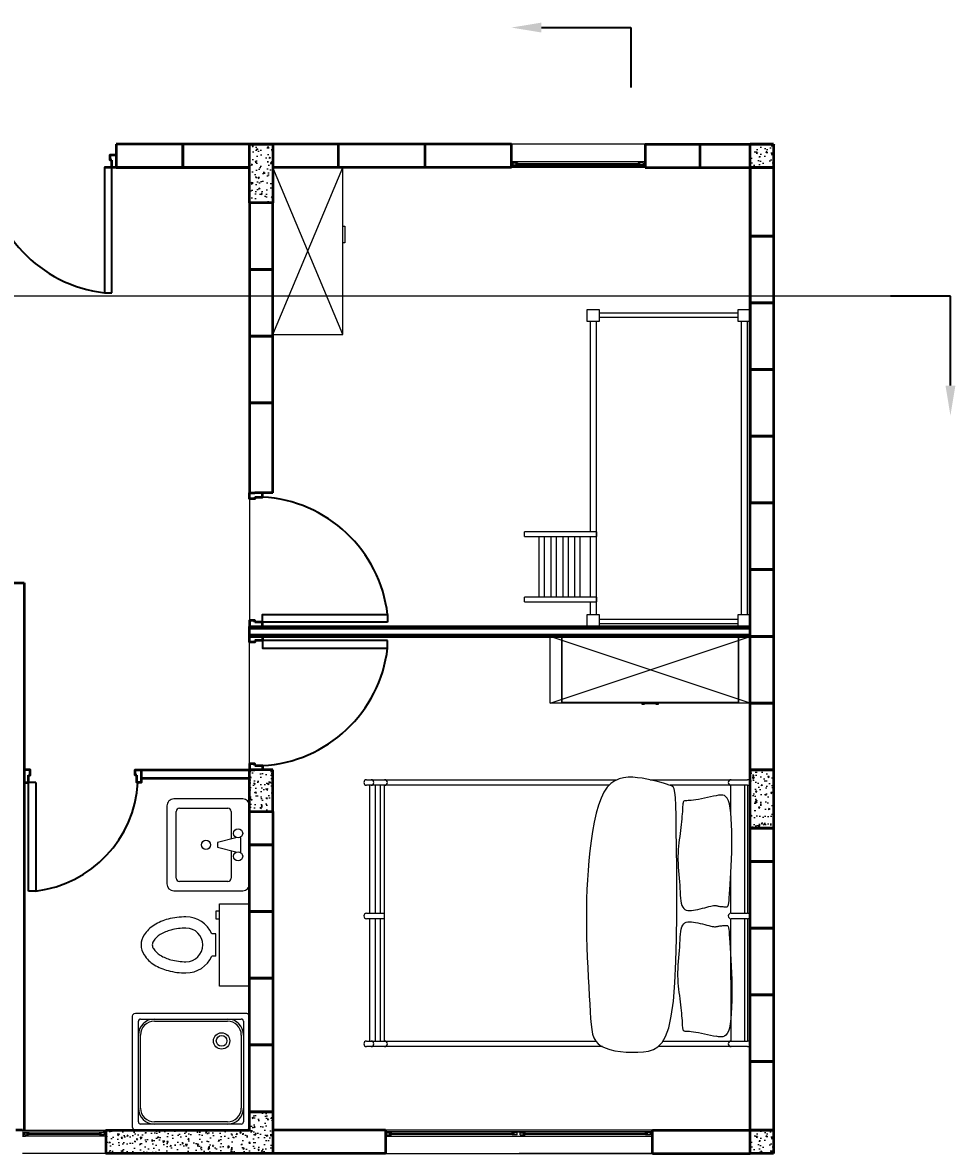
# Model space of a CAD drawing. Header units: inches. Extents: x -1721 to -596, y -6348 to -3031.
# Drawn here: x -654.78 to -649.19, y -3155.53 to -3148.75 of the extents above; entities that cross this region are included whole.
import ezdxf
from ezdxf import colors
from ezdxf.entities.mleader import LeaderData, LeaderLine
from ezdxf.math import Vec2, Vec3

# ---------------------------------------------------------------- set-up
doc = ezdxf.new("R2010")
doc.units = ezdxf.units.IN
doc.header["$MEASUREMENT"] = 0
for name, color, linetype, lineweight in [('A-DOOR-FULL', 4, 'Continuous', 25), ('A-FLOR-PATT', 8, 'Continuous', 18), ('A-FURN', 8, 'Continuous', 18), ('A-GLAZ-FULL', 4, 'Continuous', 18), ('A-WALL-FULL', 7, 'Continuous', 35), ('linee di sezione', 3, 'Continuous', 13)]:
    doc.layers.add(name, color=color, linetype=linetype, lineweight=lineweight)
doc.styles.add('ARCH', font='txt')
doc.styles.get("Standard").update_dxf_attribs({"font": 'Arial.ttf'})
pattern_1 = [(230, (-674.68999, -3236.62735), (-0.091092334, 0.00796954), [0.009525, -0.104775]), (175, (-674.68999, -3236.62735), (0.01762141, -0.09552832), [0.00762, -0.08382]), (280.451, (-674.69758, -3236.62669), (-0.07347125, -0.08755834), [0.008095, -0.089045]), (226.1842, (-674.68999, -3236.65275), (-0.13553952, 0.02102116), [0.0142875, -0.1571625]), (276.6356, (-674.70128, -3236.651), (-0.11870212, -0.12371278), [0.0121425, -0.1335675]), (171.184, (-674.68999, -3236.65275), (-0.1187023, -0.12371256), [0.01143, -0.12573]), (201, (-674.70269, -3236.6464), (-0.07580744, 0.05113276), [0.009525, -0.104775]), (146, (-674.70269, -3236.6464), (-0.03090101, -0.09209398), [0.00762, -0.08382]), (251.4514, (-674.70901, -3236.64214), (-0.106708245, -0.04096143), [0.008095, -0.089045]), (217.5, (-674.68999, -3236.627353), (-0.001544302, -0.04227752), [0, -0.082804, 0, -0.08509, 0, -0.0841375]), (187.5, (-674.68999, -3236.627353), (-0.033409831, -0.050090287), [0, -0.048514, 0, -0.080899, 0, -0.0320675]), (147.5, (-674.66167, -3236.627353), (-0.067795298, 0.002864372), [0, -0.03175, 0, -0.09906, 0, -0.131445]), (137.5, (-674.64897, -3236.627353), (-0.07406459, -0.012713246), [0, -0.041275, 0, -0.065786, 0, -0.093345])]

# ---------------------------------------------------------------- blocks, each defined once
blk = doc.blocks.new('15PTOI09')
for p, q in [((0, 11), (8, 11)), ((0, -11), (0, 11)), ((8, 11), (8, -11)), ((9, 3), (10.126136, 3)), ((9, 3), (9, -3)), ((9, -3), (10.126136, -3)), ((9, -7), (8, -7)), ((8, -9), (9, -9)), ((9, -9), (9, -7)), ((8, -11), (0, -11))]:
    blk.add_line(p, q)
for points in [[(17, -7.5, 0.063415), (21.795427, -6.889337, 0.076468), (25.485281, -5.303301, 0.107136), (28.197945, -2.662065, 0.147373), (29, 0, 0.147373), (28.197945, 2.662065, 0.107136), (25.485281, 5.303301, 0.076468), (21.795427, 6.889337, 0.063415), (17, 7.5, 0.063415)], [(17, -4.5, 0.063415), (21.043563, -3.985082, 0.076468), (23.895285, -2.759306, 0.107136), (25.697274, -1.004766, 0.147373), (26, 0, 0.147373), (25.697274, 1.004766, 0.107136), (23.895285, 2.759306, 0.076468), (21.043563, 3.985082, 0.063415), (17, 4.5, 0.063415)]]:
    blk.add_lwpolyline(points, format="xyb")
for radius, start, end in [(7.5, 90, 156.421822), (4.5, 90, 270), (7.5, 203.578178, 270)]:
    blk.add_arc((17, 0), radius, start, end)
at = {"style": 'ARCH'}
for tag, p, flags in [('ITEM', (0, -21), 3), ('ROOM_NUMBER', (0, -30), 1)]:
    blk.add_attdef(tag, p, '', height=6, dxfattribs=dict(at, flags=flags))
blk = doc.blocks.new('15PLAV06')
for p, q in [((16.5, 10), (1.5, 10)), ((0, 8.5), (0, -8.5)), ((4.75, 8), (15.25, 8)), ((18, -8.5), (18, 8.5)), ((4, 1.25), (4, 7.25)), ((16, 7.25), (16, -7.25)), ((2, -1.5), (2, 1.5)), ((7, 0.5), (3, 1.5)), ((7, -0.5), (7, 0.5)), ((3, -1.5), (7, -0.5)), ((4, -7.25), (4, -1.25)), ((15.25, -8), (4.75, -8)), ((1.5, -10), (16.5, -10))]:
    blk.add_line(p, q)
for centre in [(2.5, 2.5), (9.5, 0), (2.5, -2.5)]:
    blk.add_circle(centre, 1)
for centre, radius, start, end in [((1.5, 8.5), 1.5, 90, 180), ((16.5, 8.5), 1.5, 0, 90), ((4.75, 7.25), 0.75, 90, 180), ((15.25, 7.25), 0.75, 0, 90), ((4.75, -7.25), 0.75, 180, 270), ((15.25, -7.25), 0.75, 270, 0), ((1.5, -8.5), 1.5, 180, 270), ((16.5, -8.5), 1.5, 270, 0)]:
    blk.add_arc(centre, radius, start, end)
at = {"style": 'ARCH'}
for tag, p, flags in [('ITEM', (0, -20), 3), ('ROOM_NUMBER', (0, -29), 1)]:
    blk.add_attdef(tag, p, '', height=6, dxfattribs=dict(at, flags=flags))
blk = doc.blocks.new('A$C5FE72602')
for p, q in [((-114.15, 193.57), (-37.47, 193.57)), ((-114.15, 191.88), (-37.47, 191.88)), ((-34.15, 193.57), (39.21, 193.57)), ((-34.15, 191.88), (39.21, 191.88)), ((-96.94, 183.64), (-114.15, 183.62)), ((-37.46, 183.69), (-61.61, 183.67)), ((39.21, 183.76), (-34.15, 183.69)), ((-114.15, 106.34), (-114.15, -23.86)), ((39.21, -23.86), (-114.15, -23.86)), ((-114.15, -26.61), (-37.47, -26.61)), ((-34.15, -26.61), (39.21, -26.61)), ((-114.15, -29.58), (-37.59, -29.58)), ((-114.15, -32.97), (-37.47, -32.97)), ((-34.27, -29.58), (39.09, -29.58)), ((-34.15, -32.97), (39.21, -32.97))]:
    blk.add_line(p, q)
for points in [[(-117.47, 135.27), (-117.47, 193.57)], [(-114.15, 193.57), (-114.15, 147.22)], [(-37.47, 183.76), (-37.47, 193.57)], [(-34.15, 193.57), (-34.15, 183.76)], [(39.21, 142.92), (39.21, 193.57)], [(42.53, 193.57), (42.53, 140.1)], [(-82.44, 184.21), (-86.56, 184.16), (-90.51, 184.05), (-94.2, 183.86), (-97.57, 183.59), (-100.52, 183.22), (-102.99, 182.76), (-104.92, 182.2), (-106.35, 181.52), (-107.33, 180.73), (-107.95, 179.81), (-108.25, 178.76), (-108.3, 177.58), (-108.17, 176.25), (-107.91, 174.77)], [(-107.91, 174.77), (-107.59, 173.15), (-107.23, 171.41), (-106.84, 169.61), (-106.45, 167.78), (-106.08, 165.99), (-105.73, 164.26), (-105.44, 162.65), (-105.21, 161.2), (-105.06, 159.95), (-104.98, 158.89), (-104.94, 158.01), (-104.92, 157.27), (-104.89, 156.68), (-104.84, 156.2), (-104.75, 155.82), (-104.59, 155.52), (-104.35, 155.29), (-104, 155.12), (-103.56, 154.99), (-103, 154.89), (-102.33, 154.82), (-101.53, 154.76), (-100.6, 154.71), (-99.53, 154.65), (-98.32, 154.57), (-96.98, 154.48), (-95.52, 154.36), (-93.97, 154.23), (-92.33, 154.08), (-90.62, 153.9), (-88.86, 153.71), (-87.06, 153.49), (-85.23, 153.24), (-83.38, 152.99), (-81.5, 152.74), (-79.58, 152.5), (-77.63, 152.28), (-75.64, 152.11), (-73.61, 151.98), (-71.54, 151.92), (-69.42, 151.93), (-67.26, 152), (-65.08, 152.13), (-62.89, 152.28), (-60.7, 152.46), (-58.52, 152.64), (-56.36, 152.82), (-54.25, 152.97), (-52.18, 153.1), (-50.19, 153.21), (-48.29, 153.33), (-46.52, 153.47), (-44.89, 153.67), (-43.44, 153.94), (-42.18, 154.3), (-41.14, 154.77), (-40.33, 155.37), (-39.74, 156.09), (-39.35, 156.94), (-39.13, 157.88), (-39.06, 158.93), (-39.11, 160.06), (-39.26, 161.27), (-39.49, 162.55), (-39.77, 163.89), (-40.09, 165.26), (-40.43, 166.64), (-40.77, 167.98), (-41.1, 169.27), (-41.4, 170.48), (-41.66, 171.56), (-41.86, 172.51), (-41.99, 173.29), (-42.05, 173.93), (-42.06, 174.45), (-42.02, 174.9), (-41.95, 175.3), (-41.87, 175.69), (-41.77, 176.08), (-41.67, 176.53), (-41.58, 177.04), (-41.5, 177.61), (-41.44, 178.22), (-41.39, 178.84), (-41.35, 179.45), (-41.32, 180.03), (-41.3, 180.57), (-41.29, 181.03), (-41.31, 181.4), (-41.4, 181.7), (-41.62, 181.93), (-42.03, 182.12), (-42.69, 182.27), (-43.66, 182.41), (-45, 182.55), (-46.78, 182.7), (-49.03, 182.88), (-51.71, 183.07), (-54.78, 183.28), (-58.18, 183.48), (-61.85, 183.68), (-65.74, 183.86), (-69.81, 184.01), (-73.99, 184.13), (-82.44, 184.21)], [(36.48, 174.77), (36.16, 173.15), (35.8, 171.41), (35.41, 169.61), (35.02, 167.78), (34.65, 165.99), (34.3, 164.26), (34.01, 162.65), (33.78, 161.2), (33.63, 159.95), (33.55, 158.89), (33.51, 158.01), (33.48, 157.27), (33.46, 156.68), (33.41, 156.2), (33.32, 155.82), (33.16, 155.52), (32.91, 155.29), (32.57, 155.12), (32.12, 154.99), (31.57, 154.89), (30.89, 154.82), (30.09, 154.76), (29.16, 154.71), (28.1, 154.65), (26.89, 154.57), (25.54, 154.48), (24.09, 154.36), (22.53, 154.23), (20.89, 154.08), (19.19, 153.9), (17.42, 153.71), (15.62, 153.49), (13.8, 153.24), (11.95, 152.99), (10.06, 152.74), (8.15, 152.5), (6.2, 152.28), (4.21, 152.11), (2.18, 151.98), (0.11, 151.92), (-2.01, 151.93), (-4.17, 152), (-6.35, 152.13), (-8.54, 152.28), (-10.74, 152.46), (-12.92, 152.64), (-15.07, 152.82), (-17.19, 152.97), (-19.25, 153.1), (-21.25, 153.21), (-23.14, 153.33), (-24.91, 153.47), (-26.54, 153.67), (-27.99, 153.94), (-29.25, 154.3), (-30.3, 154.77), (-31.1, 155.37), (-31.69, 156.09), (-32.08, 156.94), (-32.3, 157.88), (-32.38, 158.93), (-32.32, 160.06), (-32.17, 161.27), (-31.94, 162.55), (-31.66, 163.89), (-31.34, 165.26), (-31.01, 166.64), (-30.66, 167.98), (-30.33, 169.27), (-30.03, 170.48), (-29.77, 171.56), (-29.57, 172.51), (-29.44, 173.29), (-29.38, 173.93), (-29.37, 174.45), (-29.41, 174.9), (-29.48, 175.3), (-29.57, 175.69), (-29.67, 176.08), (-29.76, 176.53), (-29.85, 177.04), (-29.93, 177.61), (-29.99, 178.22), (-30.05, 178.84), (-30.09, 179.45), (-30.12, 180.03), (-30.13, 180.57), (-30.14, 181.03), (-30.12, 181.4), (-30.04, 181.7), (-29.82, 181.93), (-29.41, 182.12), (-28.75, 182.27), (-27.77, 182.41), (-26.43, 182.55), (-24.65, 182.7), (-22.41, 182.88), (-19.72, 183.07), (-16.65, 183.28), (-13.26, 183.48), (-9.58, 183.68), (-5.69, 183.86), (-1.62, 184.01), (2.55, 184.13), (11, 184.21)], [(10.82, 184.21), (14.95, 184.16), (18.89, 184.05), (22.59, 183.86), (25.95, 183.59), (28.91, 183.22), (31.38, 182.76), (33.31, 182.2), (34.73, 181.52), (35.72, 180.73), (36.33, 179.81), (36.64, 178.76), (36.69, 177.58), (36.56, 176.25), (36.3, 174.77)], [(-117.47, -34.66), (-117.47, 115.5)], [(-114.15, 110.72), (-114.15, -34.66)], [(39.21, -34.66), (39.21, 102.7)], [(42.53, 106.69), (42.53, -34.66)], [(-37.47, -34.66), (-37.47, -23.86)], [(-34.15, -23.86), (-34.15, -34.66)]]:
    blk.add_lwpolyline(points)
blk.add_lwpolyline([(-118.72, 127.66), (-118.94, 124.83), (-118.94, 122.04), (-118.65, 119.31), (-117.98, 116.67), (-116.87, 114.16), (-115.24, 111.79), (-113, 109.59), (-110.09, 107.6), (-106.46, 105.84), (-102.18, 104.29), (-97.36, 102.94), (-92.11, 101.77), (-86.54, 100.77), (-80.76, 99.92), (-74.87, 99.2), (-68.98, 98.61), (-63.17, 98.12), (-57.44, 97.72), (-51.76, 97.43), (-46.1, 97.22), (-40.42, 97.1), (-34.7, 97.06), (-28.91, 97.09), (-23.02, 97.2), (-17.01, 97.37), (-10.95, 97.6), (-4.93, 97.87), (0.96, 98.17), (6.66, 98.48), (12.06, 98.8), (17.09, 99.1), (21.66, 99.38), (25.7, 99.63), (29.24, 99.91), (32.32, 100.29), (34.98, 100.83), (37.25, 101.6), (39.18, 102.67), (40.81, 104.11), (42.18, 105.97), (43.32, 108.31), (44.25, 111.06), (44.97, 114.13), (45.49, 117.43), (45.81, 120.88), (45.93, 124.39), (45.87, 127.86), (45.63, 131.21), (45.16, 134.36), (44.27, 137.28), (42.68, 139.97), (40.14, 142.39), (36.39, 144.55), (31.17, 146.41), (24.23, 147.97), (15.3, 149.21), (4.27, 150.12), (-8.42, 150.74), (-22.21, 151.12), (-36.51, 151.29), (-50.75, 151.32), (-64.36, 151.25), (-76.76, 151.11), (-87.38, 150.96), (-95.78, 150.83), (-102.13, 150.69), (-106.74, 150.48), (-109.9, 150.16), (-111.94, 149.68), (-113.15, 148.98), (-113.84, 148.02), (-114.32, 146.76), (-114.85, 145.14), (-115.44, 143.22), (-116.06, 141.03), (-116.7, 138.61), (-117.31, 136.02), (-117.87, 133.3), (-118.35, 130.5)], close=True)
for centre, start, end in [((-115.81, 193.57), 0, 180), ((-35.81, 193.57), 0, 180), ((40.87, 193.57), 0, 180), ((-115.81, 183.76), 180, 0), ((-35.81, 183.76), 180, 0), ((40.87, 183.76), 180, 0), ((-115.81, -23.86), 0, 180), ((40.87, -23.86), 0, 180), ((-115.81, -31.94), 0, 180), ((40.87, -31.94), 0, 180), ((-115.81, -34.66), 180, 0), ((-35.81, -34.66), 180, 0), ((40.87, -34.66), 180, 0)]:
    blk.add_arc(centre, 1.66, start, end)

msp = doc.modelspace()

# ---------------------------------------------------------------- hatches: boundary and pattern name
at = {"layer": 'A-FLOR-PATT'}
h = msp.add_hatch(dxfattribs=at)
h.set_pattern_fill('AR-CONC', color=256, scale=0.0005, angle=180, style=0)
h.set_pattern_definition(pattern_1)
h.paths.add_polyline_path([(-653.4154, -3149.8265), (-653.2754, -3149.8265), (-653.2754, -3149.4765), (-653.4154, -3149.4765)])
h = msp.add_hatch(dxfattribs=at)
h.set_pattern_fill('AR-CONC', color=256, scale=0.0005, angle=180, style=0)
h.set_pattern_definition([(230, (-682.87999, -3236.62735), (-0.091092334, 0.00796954), [0.009525, -0.104775]), (175, (-682.87999, -3236.62735), (0.01762141, -0.09552832), [0.00762, -0.08382]), (280.451, (-682.88758, -3236.62669), (-0.07347125, -0.08755834), [0.008095, -0.089045]), (226.1842, (-682.87999, -3236.65275), (-0.13553952, 0.02102116), [0.0142875, -0.1571625]), (276.6356, (-682.89128, -3236.651), (-0.11870212, -0.12371278), [0.0121425, -0.1335675]), (171.184, (-682.87999, -3236.65275), (-0.1187023, -0.12371256), [0.01143, -0.12573]), (201, (-682.89269, -3236.6464), (-0.07580744, 0.05113276), [0.009525, -0.104775]), (146, (-682.89269, -3236.6464), (-0.03090101, -0.09209398), [0.00762, -0.08382]), (251.4514, (-682.89901, -3236.64214), (-0.106708245, -0.04096143), [0.008095, -0.089045]), (217.5, (-682.87999, -3236.627353), (-0.001544302, -0.04227752), [0, -0.082804, 0, -0.08509, 0, -0.0841375]), (187.5, (-682.87999, -3236.627353), (-0.033409831, -0.050090287), [0, -0.048514, 0, -0.080899, 0, -0.0320675]), (147.5, (-682.85167, -3236.627353), (-0.067795298, 0.002864372), [0, -0.03175, 0, -0.09906, 0, -0.131445]), (137.5, (-682.83897, -3236.627353), (-0.07406459, -0.012713246), [0, -0.041275, 0, -0.065786, 0, -0.093345])])
h.paths.add_polyline_path([(-650.2754, -3149.6165), (-650.2754, -3149.4765), (-650.4154, -3149.4765), (-650.4154, -3149.6165)])
for points in [[(-651.8287, -3149.5802), (-651.8287, -3149.5827), (-651.8429, -3149.5827), (-651.8429, -3149.604), (-651.8287, -3149.604), (-651.8287, -3149.6065), (-651.8454, -3149.6065), (-651.8454, -3149.5802)], [(-651.0621, -3149.5802), (-651.0621, -3149.5827), (-651.0479, -3149.5827), (-651.0479, -3149.604), (-651.0621, -3149.604), (-651.0621, -3149.6065), (-651.0454, -3149.6065), (-651.0454, -3149.5802)], [(-654.7729, -3155.399), (-654.7587, -3155.399), (-654.7587, -3155.3965), (-654.7754, -3155.3965), (-654.7754, -3155.4227), (-654.7729, -3155.4227)], [(-654.2779, -3155.399), (-654.2921, -3155.399), (-654.2921, -3155.3965), (-654.2754, -3155.3965), (-654.2754, -3155.4227), (-654.2779, -3155.4227)], [(-652.5839, -3155.4227), (-652.5839, -3155.4202), (-652.598, -3155.4202), (-652.598, -3155.399), (-652.5839, -3155.399), (-652.5839, -3155.3965), (-652.6005, -3155.3965), (-652.6005, -3155.4227)], [(-651.0172, -3155.4227), (-651.0172, -3155.4202), (-651.003, -3155.4202), (-651.003, -3155.399), (-651.0172, -3155.399), (-651.0172, -3155.3965), (-651.0005, -3155.3965), (-651.0005, -3155.4227)]]:
    msp.add_hatch(color=256, dxfattribs=at).paths.add_polyline_path(points)
h = msp.add_hatch(dxfattribs=at)
h.set_pattern_fill('AR-CONC', color=256, scale=0.0005, angle=180, style=0)
h.set_pattern_definition([(310, (-626.01083, -3236.62735), (0.091092334, 0.00796954), [0.009525, -0.104775]), (5, (-626.01083, -3236.62735), (-0.01762141, -0.09552832), [0.00762, -0.08382]), (259.549, (-626.00324, -3236.62669), (0.07347125, -0.08755834), [0.008095, -0.089045]), (313.8158, (-626.01083, -3236.65275), (0.13553952, 0.02102116), [0.0142875, -0.1571625]), (263.3644, (-625.99954, -3236.651), (0.11870212, -0.12371278), [0.0121425, -0.1335675]), (8.816, (-626.01083, -3236.65275), (0.1187023, -0.12371256), [0.01143, -0.12573]), (339, (-625.99813, -3236.6464), (0.07580744, 0.05113276), [0.009525, -0.104775]), (34, (-625.99813, -3236.6464), (0.03090101, -0.09209398), [0.00762, -0.08382]), (288.5486, (-625.99181, -3236.64214), (0.106708245, -0.04096143), [0.008095, -0.089045]), (322.5, (-626.01083, -3236.627353), (0.001544302, -0.04227752), [0, -0.082804, 0, -0.08509, 0, -0.0841375]), (352.5, (-626.01083, -3236.627353), (0.033409831, -0.050090287), [0, -0.048514, 0, -0.080899, 0, -0.0320675]), (32.5, (-626.03915, -3236.627353), (0.067795298, 0.002864372), [0, -0.03175, 0, -0.09906, 0, -0.131445]), (42.5, (-626.05185, -3236.627353), (0.07406459, -0.012713246), [0, -0.041275, 0, -0.065786, 0, -0.093345])])
h.paths.add_polyline_path([(-653.4154, -3153.2265), (-653.2754, -3153.2265), (-653.2754, -3153.4765), (-653.4154, -3153.4765)])
h = msp.add_hatch(dxfattribs=at)
h.set_pattern_fill('AR-CONC', color=256, scale=0.0005, angle=180, style=0)
h.set_pattern_definition([(230, (-683.67999, -3236.62735), (-0.091092334, 0.00796954), [0.009525, -0.104775]), (175, (-683.67999, -3236.62735), (0.01762141, -0.09552832), [0.00762, -0.08382]), (280.451, (-683.68758, -3236.62669), (-0.07347125, -0.08755834), [0.008095, -0.089045]), (226.1842, (-683.67999, -3236.65275), (-0.13553952, 0.02102116), [0.0142875, -0.1571625]), (276.6356, (-683.69128, -3236.651), (-0.11870212, -0.12371278), [0.0121425, -0.1335675]), (171.184, (-683.67999, -3236.65275), (-0.1187023, -0.12371256), [0.01143, -0.12573]), (201, (-683.69269, -3236.6464), (-0.07580744, 0.05113276), [0.009525, -0.104775]), (146, (-683.69269, -3236.6464), (-0.03090101, -0.09209398), [0.00762, -0.08382]), (251.4514, (-683.69901, -3236.64214), (-0.106708245, -0.04096143), [0.008095, -0.089045]), (217.5, (-683.67999, -3236.627353), (-0.001544302, -0.04227752), [0, -0.082804, 0, -0.08509, 0, -0.0841375]), (187.5, (-683.67999, -3236.627353), (-0.033409831, -0.050090287), [0, -0.048514, 0, -0.080899, 0, -0.0320675]), (147.5, (-683.65167, -3236.627353), (-0.067795298, 0.002864372), [0, -0.03175, 0, -0.09906, 0, -0.131445]), (137.5, (-683.63897, -3236.627353), (-0.07406459, -0.012713246), [0, -0.041275, 0, -0.065786, 0, -0.093345])])
h.paths.add_polyline_path([(-650.4154, -3153.5765), (-650.2754, -3153.5765), (-650.2754, -3153.2265), (-650.4154, -3153.2265)])
h = msp.add_hatch(dxfattribs=at)
h.set_pattern_fill('AR-CONC', color=256, scale=0.0005, angle=180, style=0)
h.set_pattern_definition(pattern_1)
h.paths.add_polyline_path([(-654.2754, -3155.3865), (-654.2754, -3155.5265), (-653.2754, -3155.5265), (-653.2754, -3155.3865), (-653.2754, -3155.2765), (-653.4154, -3155.2765), (-653.4154, -3155.3865)])
h = msp.add_hatch(dxfattribs=at)
h.set_pattern_fill('AR-CONC', color=256, scale=0.0005, angle=180, style=0)
h.set_pattern_definition([(230, (-682.87999, -3242.52735), (-0.091092334, 0.00796954), [0.009525, -0.104775]), (175, (-682.87999, -3242.52735), (0.01762141, -0.09552832), [0.00762, -0.08382]), (280.451, (-682.88758, -3242.52669), (-0.07347125, -0.08755834), [0.008095, -0.089045]), (226.1842, (-682.87999, -3242.55275), (-0.13553952, 0.02102116), [0.0142875, -0.1571625]), (276.6356, (-682.89128, -3242.551), (-0.11870212, -0.12371278), [0.0121425, -0.1335675]), (171.184, (-682.87999, -3242.55275), (-0.1187023, -0.12371256), [0.01143, -0.12573]), (201, (-682.89269, -3242.5464), (-0.07580744, 0.05113276), [0.009525, -0.104775]), (146, (-682.89269, -3242.5464), (-0.03090101, -0.09209398), [0.00762, -0.08382]), (251.4514, (-682.89901, -3242.54214), (-0.106708245, -0.04096143), [0.008095, -0.089045]), (217.5, (-682.87999, -3242.527353), (-0.001544302, -0.04227752), [0, -0.082804, 0, -0.08509, 0, -0.0841375]), (187.5, (-682.87999, -3242.527353), (-0.033409831, -0.050090287), [0, -0.048514, 0, -0.080899, 0, -0.0320675]), (147.5, (-682.85167, -3242.527353), (-0.067795298, 0.002864372), [0, -0.03175, 0, -0.09906, 0, -0.131445]), (137.5, (-682.83897, -3242.527353), (-0.07406459, -0.012713246), [0, -0.041275, 0, -0.065786, 0, -0.093345])])
h.paths.add_polyline_path([(-650.2754, -3155.5265), (-650.2754, -3155.3865), (-650.4154, -3155.3865), (-650.4154, -3155.5265)])

# ---------------------------------------------------------------- linework, layer by layer
at = {"layer": 'A-DOOR-FULL'}
for p, q in [((-654.6954, -3153.3035), (-654.7404, -3153.3035)), ((-654.7404, -3153.9535), (-654.7404, -3153.3035)), ((-654.6954, -3153.3035), (-654.6954, -3153.9535)), ((-654.6954, -3153.9535), (-654.7404, -3153.9535))]:
    msp.add_line(p, q, dxfattribs=at)
for points in [[(-654.2404, -3150.3665), (-654.2404, -3149.6165), (-654.2854, -3149.6165), (-654.2854, -3150.3665)], [(-652.5884, -3152.3415), (-653.3384, -3152.3415), (-653.3384, -3152.2965), (-652.5884, -3152.2965)], [(-652.5884, -3152.4515), (-653.3384, -3152.4515), (-653.3384, -3152.4965), (-652.5884, -3152.4965)]]:
    msp.add_lwpolyline(points, close=True, dxfattribs=at)
for centre, radius, start, end in [((-654.1931, -3149.5734), 0.7984, 183.09333, 263.36373), ((-653.3815, -3152.3887), 0.7984, 6.63627, 86.90667), ((-653.3815, -3152.4042), 0.7984, 273.09333, 353.36373), ((-654.7795, -3153.2623), 0.6963, 276.93278, 356.61016)]:
    msp.add_arc(centre, radius, start, end, dxfattribs=at)
at = {"layer": 'A-FURN', "ltscale": 0.8}
for p, q in [((-651.0454, -3149.4765), (-651.8454, -3149.4765)), ((-650.2654, -3149.4765), (-650.2653, -3149.4765)), ((-651.0005, -3155.3865), (-652.6005, -3155.3865))]:
    msp.add_line(p, q, dxfattribs=at)
at = {"layer": 'A-FURN'}
for p, q in [((-651.0454, -3149.4765), (-651.8454, -3149.4765)), ((-651.0454, -3149.6165), (-651.8454, -3149.6165)), ((-651.3731, -3151.7994), (-651.3731, -3150.538)), ((-651.3368, -3152.2949), (-651.3368, -3150.538)), ((-651.3202, -3150.4859), (-650.4869, -3150.4859)), ((-651.3202, -3150.5125), (-650.4869, -3150.5125)), ((-650.4683, -3152.2949), (-650.4683, -3150.538)), ((-650.432, -3152.2949), (-650.432, -3150.538)), ((-651.3368, -3151.7994), (-651.7682, -3151.7994)), ((-651.7682, -3151.8272), (-651.7682, -3151.7994)), ((-651.7682, -3151.8272), (-651.3368, -3151.8272)), ((-651.68, -3152.1926), (-651.68, -3151.8272)), ((-651.6472, -3152.1926), (-651.6472, -3151.8272)), ((-651.6081, -3152.1926), (-651.6081, -3151.8272)), ((-651.5753, -3152.1926), (-651.5753, -3151.8272)), ((-651.5362, -3152.1926), (-651.5362, -3151.8272)), ((-651.5034, -3152.1926), (-651.5034, -3151.8272)), ((-651.4662, -3152.1926), (-651.4662, -3151.8272)), ((-651.4334, -3152.1926), (-651.4334, -3151.8272)), ((-651.3731, -3152.1926), (-651.3731, -3151.8272)), ((-651.3368, -3151.7994), (-651.3368, -3151.8272)), ((-651.3368, -3152.1926), (-651.7682, -3152.1926)), ((-651.7682, -3152.2203), (-651.7682, -3152.1926)), ((-651.7682, -3152.2203), (-651.3368, -3152.2203)), ((-651.3731, -3152.2949), (-651.3731, -3152.2203)), ((-651.3368, -3152.1926), (-651.3368, -3152.2203)), ((-651.3202, -3152.323), (-650.4869, -3152.323)), ((-651.3202, -3152.3496), (-650.4869, -3152.3496)), ((-651.0441, -3152.8303), (-651.0498, -3152.8303)), ((-650.98, -3152.8303), (-650.9894, -3152.8303)), ((-654.7404, -3153.3035), (-654.6954, -3153.3035)), ((-654.0818, -3155.3377), (-654.0818, -3154.7339)), ((-654.0687, -3154.7208), (-653.465, -3154.7208)), ((-653.9856, -3154.7339), (-653.5481, -3154.7339)), ((-653.4518, -3154.7339), (-653.4518, -3155.3377)), ((-654.0687, -3155.2546), (-654.0687, -3154.8171)), ((-653.465, -3154.8171), (-653.465, -3155.2546)), ((-653.465, -3155.3508), (-654.0687, -3155.3508)), ((-653.5481, -3155.3377), (-653.9856, -3155.3377)), ((-654.7754, -3155.3865), (-654.2754, -3155.3865)), ((-651.8005, -3155.3865), (-652.6005, -3155.3865)), ((-651.0005, -3155.3865), (-651.8005, -3155.3865)), ((-651.0005, -3155.5265), (-651.8005, -3155.5265))]:
    msp.add_line(p, q, dxfattribs=at)
at = {"layer": 'A-FURN', "lineweight": 13}
for p, q in [((-652.8557, -3150.6165), (-653.2754, -3149.6165)), ((-653.2754, -3150.6165), (-652.8557, -3149.6165)), ((-650.4154, -3152.8265), (-651.6144, -3152.4265)), ((-651.6144, -3152.8265), (-650.4154, -3152.4265))]:
    msp.add_line(p, q, dxfattribs=at)
at = {"layer": 'A-FURN', "ltscale": 1.5}
for p, q in [((-653.4154, -3151.5665), (-653.4154, -3152.3665)), ((-653.4154, -3153.2265), (-653.4154, -3152.4265)), ((-654.2754, -3155.5264), (-654.7754, -3155.5264))]:
    msp.add_line(p, q, dxfattribs=at)
at = {"layer": 'A-FURN'}
for points in [[(-653.2754, -3150.4165), (-653.2754, -3149.6165), (-653.2754, -3150.6165), (-652.8557, -3150.6165), (-652.8557, -3150.4165), (-652.8557, -3149.6165), (-653.2754, -3149.6165)], [(-651.5436, -3152.8265), (-651.5436, -3152.4265), (-651.5436, -3152.8215), (-650.4864, -3152.8215), (-650.4864, -3152.4265), (-650.4864, -3152.8265), (-651.5436, -3152.8265), (-651.6144, -3152.8265), (-651.6144, -3152.4265), (-650.4154, -3152.4265), (-650.4154, -3152.8265), (-650.4864, -3152.8265)], [(-651.0647, -3152.8265), (-651.0647, -3152.8328), (-651.0497, -3152.8328), (-651.0497, -3152.8265)], [(-651.0498, -3152.8278), (-651.0441, -3152.8278), (-651.0178, -3152.8278), (-650.9894, -3152.8278), (-650.98, -3152.8278)], [(-650.9894, -3152.8278), (-650.9894, -3152.8303), (-651.0178, -3152.8303), (-651.0441, -3152.8303), (-651.0441, -3152.8278)], [(-650.9802, -3152.8265), (-650.9802, -3152.8328), (-650.9652, -3152.8328), (-650.9652, -3152.8265)]]:
    msp.add_lwpolyline(points, dxfattribs=at)
for points in [[(-652.8557, -3150.0664), (-652.8557, -3149.9665), (-652.8439, -3149.9665), (-652.8439, -3150.0664)], [(-651.3917, -3150.538), (-651.3917, -3150.4665), (-651.3202, -3150.4665), (-651.3202, -3150.538)], [(-650.4869, -3150.538), (-650.4869, -3150.4665), (-650.4154, -3150.4665), (-650.4154, -3150.538)], [(-651.3917, -3152.3665), (-651.3917, -3152.2949), (-651.3202, -3152.2949), (-651.3202, -3152.3665)], [(-650.4869, -3152.3665), (-650.4869, -3152.2949), (-650.4154, -3152.2949), (-650.4154, -3152.3665)]]:
    msp.add_lwpolyline(points, close=True, dxfattribs=at)
msp.add_lwpolyline([(-653.4168, -3155.3683, -0.414214), (-653.4343, -3155.3858), (-654.0993, -3155.3858, -0.414214), (-654.1168, -3155.3683), (-654.1168, -3154.7033, -0.414214), (-654.0993, -3154.6858), (-653.4343, -3154.6858, -0.414214), (-653.4168, -3154.7033)], format="xyb", close=True, dxfattribs=at)
msp.add_lwpolyline([(-653.4168, -3155.3683, -0.414214), (-653.4343, -3155.3858), (-654.0993, -3155.3858, -0.414214), (-654.1168, -3155.3683), (-654.1168, -3154.7033, -0.414214), (-654.0993, -3154.6858), (-653.4343, -3154.6858, -0.414214), (-653.4168, -3154.7033)], format="xyb", close=True, dxfattribs=at)
at = {"layer": 'A-FURN', "ltscale": 0.8}
for points in [[(-652.6005, -3155.5265), (-651.0005, -3155.5265)], [(-650.2754, -3155.5265), (-650.3454, -3155.5265)]]:
    msp.add_lwpolyline(points, dxfattribs=at)
at = {"layer": 'A-FURN'}
for radius in [0.049, 0.032]:
    msp.add_circle((-653.5831, -3154.8521), radius, dxfattribs=at)
for centre, radius, start, end in [((-653.9856, -3154.8171), 0.0962, 90, 180), ((-654.0687, -3154.7339), 0.0131, 90, 180), ((-653.9856, -3154.8171), 0.0831, 90, 180), ((-653.5481, -3154.8171), 0.0962, 0, 90), ((-653.5481, -3154.8171), 0.0831, 0, 90), ((-653.465, -3154.7339), 0.0131, 0, 90), ((-653.9856, -3155.2546), 0.0962, 180, 270), ((-653.9856, -3155.2546), 0.0831, 180, 270), ((-653.5481, -3155.2546), 0.0962, 270, 0), ((-653.5481, -3155.2546), 0.0831, 270, 0), ((-654.0687, -3155.3377), 0.0131, 180, 270), ((-653.465, -3155.3377), 0.0131, 270, 0)]:
    msp.add_arc(centre, radius, start, end, dxfattribs=at)
at = {"layer": 'A-GLAZ-FULL'}
for p, q in [((-651.8454, -3149.5802), (-651.0454, -3149.5802)), ((-651.8429, -3149.5827), (-651.8429, -3149.604)), ((-651.8287, -3149.5827), (-651.8429, -3149.5827)), ((-651.8387, -3149.5867), (-651.8096, -3149.5867)), ((-651.8387, -3149.5867), (-651.8387, -3149.6)), ((-651.8287, -3149.5802), (-651.8287, -3149.5827)), ((-651.8196, -3149.5908), (-651.0768, -3149.5908)), ((-651.8196, -3149.5908), (-651.8196, -3149.5958)), ((-651.8096, -3149.5867), (-651.8096, -3149.5908)), ((-651.0577, -3149.5867), (-651.0868, -3149.5867)), ((-651.0868, -3149.5867), (-651.0868, -3149.5908)), ((-651.0768, -3149.5958), (-651.0768, -3149.5908)), ((-651.0577, -3149.5867), (-651.0577, -3149.6)), ((-651.8454, -3149.6065), (-651.0454, -3149.6065)), ((-651.8287, -3149.6065), (-651.8454, -3149.6065)), ((-651.8387, -3149.6), (-651.8096, -3149.6)), ((-651.8287, -3149.604), (-651.8287, -3149.6065)), ((-651.0454, -3149.6065), (-651.8287, -3149.6065)), ((-651.8196, -3149.5958), (-651.0768, -3149.5958)), ((-651.8096, -3149.5958), (-651.8096, -3149.6)), ((-651.0868, -3149.5958), (-651.0868, -3149.6)), ((-651.0577, -3149.6), (-651.0868, -3149.6)), ((-654.7754, -3155.3965), (-654.7587, -3155.3965)), ((-654.7754, -3155.4227), (-654.7587, -3155.4227)), ((-654.7587, -3155.399), (-654.7729, -3155.399)), ((-654.7729, -3155.4227), (-654.7729, -3155.399)), ((-654.7729, -3155.399), (-654.7729, -3155.4227)), ((-654.7587, -3155.399), (-654.7729, -3155.399)), ((-654.7649, -3155.4029), (-654.7396, -3155.4029)), ((-654.7649, -3155.4029), (-654.7649, -3155.4162)), ((-654.7649, -3155.4162), (-654.7396, -3155.4162)), ((-654.7587, -3155.3965), (-654.2921, -3155.3965)), ((-654.7587, -3155.399), (-654.7587, -3155.3965)), ((-654.7587, -3155.3965), (-654.7587, -3155.399)), ((-654.2921, -3155.4227), (-654.7587, -3155.4227)), ((-654.7496, -3155.4071), (-654.305, -3155.4071)), ((-654.7496, -3155.4071), (-654.7496, -3155.4121)), ((-654.7496, -3155.4121), (-654.305, -3155.4121)), ((-654.7396, -3155.4029), (-654.7396, -3155.4071)), ((-654.7396, -3155.4121), (-654.7396, -3155.4162)), ((-654.315, -3155.4029), (-654.315, -3155.4071)), ((-654.2859, -3155.4029), (-654.315, -3155.4029)), ((-654.315, -3155.4121), (-654.315, -3155.4162)), ((-654.2859, -3155.4162), (-654.315, -3155.4162)), ((-654.305, -3155.4121), (-654.305, -3155.4071)), ((-654.2754, -3155.3965), (-654.2921, -3155.3965)), ((-654.2921, -3155.399), (-654.2921, -3155.3965)), ((-654.2921, -3155.399), (-654.2779, -3155.399)), ((-654.2754, -3155.4227), (-654.2921, -3155.4227)), ((-654.2859, -3155.4029), (-654.2859, -3155.4162)), ((-654.2779, -3155.4227), (-654.2779, -3155.399)), ((-652.6005, -3155.3965), (-651.8005, -3155.3965)), ((-652.5839, -3155.3965), (-652.6005, -3155.3965)), ((-652.6005, -3155.4227), (-651.8005, -3155.4227)), ((-652.598, -3155.4202), (-652.598, -3155.399)), ((-652.5839, -3155.4202), (-652.598, -3155.4202)), ((-652.5939, -3155.4029), (-652.5647, -3155.4029)), ((-652.5939, -3155.4162), (-652.5939, -3155.4029)), ((-652.5939, -3155.4162), (-652.5647, -3155.4162)), ((-651.8005, -3155.3965), (-652.5839, -3155.3965)), ((-652.5839, -3155.399), (-652.5839, -3155.3965)), ((-652.5839, -3155.4227), (-652.5839, -3155.4202)), ((-652.5747, -3155.4071), (-651.832, -3155.4071)), ((-652.5747, -3155.4121), (-652.5747, -3155.4071)), ((-652.5747, -3155.4121), (-651.832, -3155.4121)), ((-652.5647, -3155.4071), (-652.5647, -3155.4029)), ((-652.5647, -3155.4162), (-652.5647, -3155.4121)), ((-651.8128, -3155.4029), (-651.842, -3155.4029)), ((-651.842, -3155.4071), (-651.842, -3155.4029)), ((-651.842, -3155.4162), (-651.842, -3155.4121)), ((-651.8128, -3155.4162), (-651.842, -3155.4162)), ((-651.832, -3155.4071), (-651.832, -3155.4121)), ((-651.8128, -3155.4162), (-651.8128, -3155.4029)), ((-651.8005, -3155.3965), (-651.0005, -3155.3965)), ((-651.7839, -3155.3965), (-651.8005, -3155.3965)), ((-651.8005, -3155.4227), (-651.0005, -3155.4227)), ((-651.7939, -3155.4029), (-651.7647, -3155.4029)), ((-651.7939, -3155.4162), (-651.7939, -3155.4029)), ((-651.7939, -3155.4162), (-651.7647, -3155.4162)), ((-651.0005, -3155.3965), (-651.7839, -3155.3965)), ((-651.7747, -3155.4071), (-651.032, -3155.4071)), ((-651.7747, -3155.4121), (-651.7747, -3155.4071)), ((-651.7747, -3155.4121), (-651.032, -3155.4121)), ((-651.7647, -3155.4071), (-651.7647, -3155.4029)), ((-651.7647, -3155.4162), (-651.7647, -3155.4121)), ((-651.0128, -3155.4029), (-651.042, -3155.4029)), ((-651.042, -3155.4071), (-651.042, -3155.4029)), ((-651.042, -3155.4162), (-651.042, -3155.4121)), ((-651.0128, -3155.4162), (-651.042, -3155.4162)), ((-651.032, -3155.4071), (-651.032, -3155.4121)), ((-651.0128, -3155.4162), (-651.0128, -3155.4029))]:
    msp.add_line(p, q, dxfattribs=at)
at = {"layer": 'A-WALL-FULL'}
for p, q in [((-653.8154, -3149.4765), (-654.2154, -3149.4765)), ((-654.2154, -3149.4765), (-654.2154, -3149.6165)), ((-653.8154, -3149.6165), (-653.8154, -3149.4765)), ((-653.4154, -3149.4765), (-653.8154, -3149.4765)), ((-653.8154, -3149.4765), (-653.8154, -3149.6165)), ((-653.4154, -3149.4765), (-653.2754, -3149.4765)), ((-653.4154, -3149.4765), (-653.2754, -3149.4765)), ((-653.2754, -3149.4765), (-653.4154, -3149.4765)), ((-653.2754, -3149.4765), (-653.4154, -3149.4765)), ((-653.4154, -3149.6165), (-653.4154, -3149.4765)), ((-651.8454, -3149.4765), (-653.2754, -3149.4765)), ((-652.8853, -3149.4765), (-652.8853, -3149.6165)), ((-652.3644, -3149.4765), (-652.3644, -3149.6165)), ((-651.8454, -3149.6165), (-651.8454, -3149.4765)), ((-651.0454, -3149.4765), (-651.0454, -3149.6165)), ((-651.0454, -3149.4765), (-650.4154, -3149.4765)), ((-650.7171, -3149.4765), (-650.7171, -3149.6165)), ((-650.2754, -3149.4765), (-650.2754, -3150.0265)), ((-654.2154, -3149.6165), (-653.8154, -3149.6165)), ((-653.8154, -3149.6165), (-653.4154, -3149.6165)), ((-651.8454, -3149.6165), (-653.2754, -3149.6165)), ((-651.0454, -3149.6165), (-650.4154, -3149.6165)), ((-650.4154, -3150.0265), (-650.4154, -3149.6165)), ((-650.4154, -3149.6165), (-650.2754, -3149.6165)), ((-653.2754, -3149.8265), (-653.4154, -3149.8265)), ((-653.4154, -3149.8265), (-653.4154, -3150.2265)), ((-653.2754, -3150.2265), (-653.2754, -3149.8265)), ((-650.2754, -3150.0265), (-650.4154, -3150.0265)), ((-650.4154, -3150.4265), (-650.4154, -3150.0265)), ((-650.4154, -3150.0265), (-650.2754, -3150.0265)), ((-650.2754, -3150.0265), (-650.2754, -3150.4265)), ((-653.4154, -3150.2265), (-653.2754, -3150.2265)), ((-653.2754, -3150.2265), (-653.4154, -3150.2265)), ((-653.4154, -3150.2265), (-653.4154, -3150.6265)), ((-653.2754, -3150.6265), (-653.2754, -3150.2265)), ((-650.4154, -3150.8265), (-650.4154, -3150.4265)), ((-650.4154, -3150.4265), (-650.2754, -3150.4265)), ((-650.2754, -3150.4265), (-650.4154, -3150.4265)), ((-650.2754, -3150.4265), (-650.2754, -3150.8265)), ((-653.2754, -3150.6265), (-653.4154, -3150.6265)), ((-653.4154, -3150.6265), (-653.4154, -3151.0265)), ((-653.4154, -3150.6265), (-653.2754, -3150.6265)), ((-653.2754, -3151.0265), (-653.2754, -3150.6265)), ((-650.2754, -3150.8265), (-650.4154, -3150.8265)), ((-650.4154, -3151.2265), (-650.4154, -3150.8265)), ((-650.4154, -3150.8265), (-650.2754, -3150.8265)), ((-650.2754, -3150.8265), (-650.2754, -3151.2265)), ((-653.2754, -3151.0265), (-653.4154, -3151.0265)), ((-653.4154, -3151.0265), (-653.4154, -3151.5662)), ((-653.4154, -3151.0265), (-653.2754, -3151.0265)), ((-653.2754, -3151.5665), (-653.2754, -3151.0265)), ((-650.4154, -3151.6265), (-650.4154, -3151.2265)), ((-650.4154, -3151.2265), (-650.2754, -3151.2265)), ((-650.2754, -3151.2265), (-650.4154, -3151.2265)), ((-650.2754, -3151.2265), (-650.2754, -3151.6265)), ((-653.2754, -3151.5665), (-653.3384, -3151.5665)), ((-650.4154, -3152.0265), (-650.4154, -3151.6265)), ((-650.4154, -3151.6265), (-650.2754, -3151.6265)), ((-650.2754, -3151.6265), (-650.4154, -3151.6265)), ((-650.2754, -3151.6265), (-650.2754, -3152.0265)), ((-650.4154, -3152.0265), (-650.2754, -3152.0265)), ((-650.2754, -3152.0265), (-650.4154, -3152.0265)), ((-650.4154, -3152.4265), (-650.4154, -3152.0265)), ((-650.2754, -3152.0265), (-650.2754, -3152.4265)), ((-654.8254, -3152.1065), (-654.7654, -3152.1065)), ((-654.7654, -3152.1065), (-654.7654, -3155.3865)), ((-653.4154, -3152.4265), (-653.4154, -3152.3665)), ((-653.4154, -3152.3665), (-650.4154, -3152.3665)), ((-652.6116, -3152.3665), (-650.4616, -3152.3665)), ((-653.4154, -3152.3765), (-650.4154, -3152.3765)), ((-653.4154, -3152.4165), (-650.4154, -3152.4165)), ((-653.4154, -3152.4265), (-650.4154, -3152.4265)), ((-650.4154, -3152.8265), (-650.4154, -3152.4265)), ((-650.4154, -3152.4265), (-650.2754, -3152.4265)), ((-650.2754, -3152.4265), (-650.4154, -3152.4265)), ((-650.2754, -3152.4265), (-650.2754, -3152.8265)), ((-650.4154, -3152.6465), (-650.4154, -3152.6065)), ((-650.4154, -3153.2265), (-650.4154, -3152.8265)), ((-650.4154, -3152.8265), (-650.2754, -3152.8265)), ((-650.2754, -3152.8265), (-650.4154, -3152.8265)), ((-650.2754, -3152.8265), (-650.2754, -3153.2265)), ((-654.7654, -3153.2265), (-654.7654, -3155.3765)), ((-654.0654, -3153.2265), (-653.4154, -3153.2265)), ((-653.2754, -3153.2265), (-653.4154, -3153.2265)), ((-653.4154, -3153.2265), (-653.4154, -3153.2265)), ((-653.4154, -3154.0765), (-653.4154, -3153.2265)), ((-653.2754, -3153.4765), (-653.2754, -3153.2265)), ((-650.2754, -3153.2265), (-650.4154, -3153.2265)), ((-654.0654, -3153.2765), (-653.4154, -3153.2765)), ((-653.4154, -3153.4765), (-653.2754, -3153.4765)), ((-653.4154, -3153.6765), (-653.4154, -3153.4765)), ((-653.4154, -3153.4765), (-653.2754, -3153.4765)), ((-653.2754, -3153.4765), (-653.2754, -3153.6765)), ((-650.4154, -3153.7765), (-650.4154, -3153.5765)), ((-650.4154, -3153.5765), (-650.2754, -3153.5765)), ((-650.2754, -3153.5765), (-650.2754, -3153.7765)), ((-653.2754, -3153.6765), (-653.4154, -3153.6765)), ((-653.4154, -3153.6765), (-653.2754, -3153.6765)), ((-653.2754, -3153.6765), (-653.2754, -3154.0765)), ((-650.2754, -3153.7765), (-650.4154, -3153.7765)), ((-650.4154, -3154.1765), (-650.4154, -3153.7765)), ((-650.4154, -3153.7765), (-650.2754, -3153.7765)), ((-650.2754, -3153.7765), (-650.2754, -3154.1765)), ((-653.2754, -3154.0765), (-653.4154, -3154.0765)), ((-653.4154, -3154.4765), (-653.4154, -3154.0765)), ((-653.4154, -3154.0765), (-653.2754, -3154.0765)), ((-653.2754, -3154.0765), (-653.2754, -3154.4765)), ((-650.4154, -3154.5765), (-650.4154, -3154.1765)), ((-650.4154, -3154.1765), (-650.2754, -3154.1765)), ((-650.2754, -3154.1765), (-650.4154, -3154.1765)), ((-650.2754, -3154.1765), (-650.2754, -3154.5765)), ((-653.2754, -3154.4765), (-653.4154, -3154.4765)), ((-653.4154, -3154.8765), (-653.4154, -3154.4765)), ((-653.4154, -3154.4765), (-653.2754, -3154.4765)), ((-653.2754, -3154.4765), (-653.2754, -3154.8765)), ((-650.2754, -3154.5765), (-650.4154, -3154.5765)), ((-650.4154, -3154.9765), (-650.4154, -3154.5765)), ((-650.4154, -3154.5765), (-650.2754, -3154.5765)), ((-650.2754, -3154.5765), (-650.2754, -3154.9765)), ((-653.2754, -3154.8765), (-653.4154, -3154.8765)), ((-653.4154, -3155.2765), (-653.4154, -3154.8765)), ((-653.4154, -3154.8765), (-653.2754, -3154.8765)), ((-653.2754, -3154.8765), (-653.2754, -3155.2765)), ((-650.4154, -3155.3865), (-650.4154, -3154.8865)), ((-650.2754, -3154.9765), (-650.4154, -3154.9765)), ((-650.4154, -3155.3865), (-650.4154, -3154.9765)), ((-650.4154, -3154.9765), (-650.2754, -3154.9765)), ((-650.2754, -3154.9765), (-650.2754, -3155.5265)), ((-653.2754, -3155.2765), (-653.4154, -3155.2765)), ((-654.7754, -3155.3865), (-654.8154, -3155.3865)), ((-652.6005, -3155.3865), (-653.2754, -3155.3865)), ((-652.6005, -3155.3865), (-652.6005, -3155.5265)), ((-651.0005, -3155.5265), (-651.0005, -3155.3865)), ((-651.0005, -3155.3865), (-650.4154, -3155.3865)), ((-650.2754, -3155.3865), (-650.4154, -3155.3865)), ((-652.6005, -3155.5265), (-653.2754, -3155.5265)), ((-651.0005, -3155.5265), (-650.4154, -3155.5265))]:
    msp.add_line(p, q, dxfattribs=at)
at = {"layer": 'A-WALL-FULL', "ltscale": 0.8}
msp.add_line((-653.4254, -3149.6165), (-654.2854, -3149.6165), dxfattribs=at)
at = {"layer": 'A-WALL-FULL', "color": 7, "true_color": 0xffffff}
msp.add_line((-650.4154, -3149.6165), (-650.4154, -3151.6165), dxfattribs=at)
at = {"layer": 'A-WALL-FULL'}
for points in [[(-653.2754, -3149.8265), (-653.4154, -3149.8265), (-653.4154, -3149.4765), (-653.2754, -3149.4765)], [(-650.2754, -3153.5765), (-650.4154, -3153.5765), (-650.4154, -3153.2265), (-650.2754, -3153.2265)], [(-653.2754, -3155.3865), (-653.2754, -3155.5265), (-654.2754, -3155.5265), (-654.2754, -3155.3865), (-653.4154, -3155.3865), (-653.4154, -3155.2765), (-653.2754, -3155.2765)]]:
    msp.add_lwpolyline(points, close=True, dxfattribs=at)
for points in [[(-650.2754, -3149.4765), (-650.4154, -3149.4765)], [(-650.2754, -3149.6165), (-650.4154, -3149.6165), (-650.4154, -3149.4765), (-650.2754, -3149.4765)], [(-654.2404, -3149.5715), (-654.2504, -3149.5715), (-654.2504, -3149.5395), (-654.2154, -3149.5395), (-654.2154, -3149.5715)], [(-654.2154, -3149.5715), (-654.2154, -3149.5715), (-654.2154, -3149.6165), (-654.2404, -3149.6165), (-654.2404, -3149.5715)], [(-654.2154, -3149.5715), (-654.2154, -3149.5715), (-654.2154, -3149.6165), (-654.2404, -3149.6165), (-654.2404, -3149.5715)], [(-653.3834, -3151.5915), (-653.3834, -3151.6015), (-653.4154, -3151.6015), (-653.4154, -3151.5665), (-653.3834, -3151.5665)], [(-653.3834, -3151.5915), (-653.3384, -3151.5915), (-653.3384, -3151.5665), (-653.3834, -3151.5665)], [(-653.3834, -3152.3415), (-653.3834, -3152.3315), (-653.4154, -3152.3315), (-653.4154, -3152.3665), (-653.3834, -3152.3665)], [(-653.3834, -3152.3665), (-653.3834, -3152.3665), (-653.3384, -3152.3665), (-653.3384, -3152.3415), (-653.3834, -3152.3415)], [(-653.3834, -3152.4515), (-653.3834, -3152.4615), (-653.4154, -3152.4615), (-653.4154, -3152.4265), (-653.3834, -3152.4265)], [(-653.3834, -3152.4265), (-653.3834, -3152.4265), (-653.3384, -3152.4265), (-653.3384, -3152.4515), (-653.3834, -3152.4515)], [(-654.7404, -3153.2585), (-654.7304, -3153.2585), (-654.7304, -3153.2265), (-654.7654, -3153.2265), (-654.7654, -3153.2585)], [(-654.0904, -3153.2585), (-654.1004, -3153.2585), (-654.1004, -3153.2265), (-654.0654, -3153.2265), (-654.0654, -3153.2585)], [(-653.3834, -3153.2015), (-653.3834, -3153.1915), (-653.4154, -3153.1915), (-653.4154, -3153.2265), (-653.3834, -3153.2265)], [(-653.3834, -3153.2015), (-653.3384, -3153.2015), (-653.3384, -3153.2265), (-653.3834, -3153.2265)], [(-654.7654, -3153.2585), (-654.7654, -3153.2585), (-654.7654, -3153.3035), (-654.7404, -3153.3035), (-654.7404, -3153.2585)], [(-654.0654, -3153.2585), (-654.0654, -3153.2585), (-654.0654, -3153.3035), (-654.0904, -3153.3035), (-654.0904, -3153.2585)], [(-650.2754, -3155.5265), (-650.4154, -3155.5265), (-650.4154, -3155.3865), (-650.2754, -3155.3865)]]:
    msp.add_lwpolyline(points, dxfattribs=at)
at = {"layer": 'linee di sezione', "lineweight": 13}
msp.add_line((-649.5754, -3150.386), (-659.7554, -3150.386), dxfattribs=at)

# ---------------------------------------------------------------- block references
at = {"layer": 'A-FURN'}
for name, p, xscale, yscale, zscale, rotation in [('A$C5FE72602', (-652.3677, -3154.4611), 0.009999999999986645, 0.009999999999986645, 0.009999999999986645, 270), ('15PLAV06', (-653.4154, -3153.6765), 0.02749999999996574, 0.02749999999996574, 0.02749999999996574, 180), ('15PTOI09', (-653.4154, -3154.2765), 0.02241379310341901, 0.02241379310341901, 0.02241379310341901, 180)]:
    msp.add_blockref(name, p, dxfattribs=dict(at, xscale=xscale, yscale=yscale, zscale=zscale, rotation=rotation))

# ---------------------------------------------------------------- leaders
at = {"layer": 'linee di sezione', "lineweight": 13}
ml = msp.add_multileader_mtext('Standard', dxfattribs=at)
ml.set_content('', color=256)
ml.set_leader_properties()
ml.build(insert=Vec2(0, 0))
ml.multileader.update_dxf_attribs({"dogleg_length": 0.36, "arrow_head_size": 0.18})
ctx = ml.context
ctx.base_point, ctx.char_height, ctx.arrow_head_size, ctx.landing_gap_size, ctx.plane_origin, ctx.plane_x_axis, ctx.plane_y_axis = Vec3(-651.1297, -3149.3165), 0.18, 0.18, 0.09, Vec3(-651.8467, -3148.7765), Vec3(0, 1), Vec3(-1, 0)
ctx.text_align_type = 2
notes = []
notes.append((ctx, [(0, (1, 1, 0), (-651.1297, -3148.7765), (0, -1), 0.36, [(0, [(-651.8467, -3148.7765)], 0, [])])]))
ctx.mtext.insert, ctx.mtext.text_direction, ctx.mtext.rotation, ctx.mtext.alignment, ctx.mtext.flow_direction = Vec3(-651.2197, -3149.2265), Vec3(0, 1), 1.570796, 3, 5
ml = msp.add_multileader_mtext('Standard', dxfattribs=at)
ml.set_content('', color=256)
ml.set_leader_properties()
ml.build(insert=Vec2(0, 0))
ml.multileader.update_dxf_attribs({"dogleg_length": 0.36, "arrow_head_size": 0.18})
ctx = ml.context
ctx.base_point, ctx.char_height, ctx.arrow_head_size, ctx.landing_gap_size, ctx.plane_origin, ctx.plane_x_axis, ctx.plane_y_axis = Vec3(-649.5754, -3150.386), 0.18, 0.18, 0.09, Vec3(-649.2154, -3151.103), Vec3(-1, 0), Vec3(0, -1)
notes.append((ctx, [(0, (1, 1, 0), (-649.2154, -3150.386), (-1, 0), 0.36, [(0, [(-649.2154, -3151.103)], 0, [])])]))
ctx.mtext.insert, ctx.mtext.text_direction, ctx.mtext.rotation, ctx.mtext.flow_direction = Vec3(-649.6654, -3150.476), Vec3(-1, 0), 3.141593, 5
for ctx, leaders in notes:
    for number, flags, end, landing, length, lines in leaders:
        leader = LeaderData()
        leader.index, (leader.has_last_leader_line, leader.has_dogleg_vector, leader.attachment_direction) = number, flags
        leader.last_leader_point, leader.dogleg_vector, leader.dogleg_length = Vec3(end), Vec3(landing), length
        for number, points, colour, breaks in lines:
            line = LeaderLine()
            line.index, line.vertices, line.color, line.breaks = number, Vec3.list(points), colors.encode_raw_color(colour), breaks
            leader.lines.append(line)
        ctx.leaders.append(leader)

doc.saveas('drawing.dxf')
